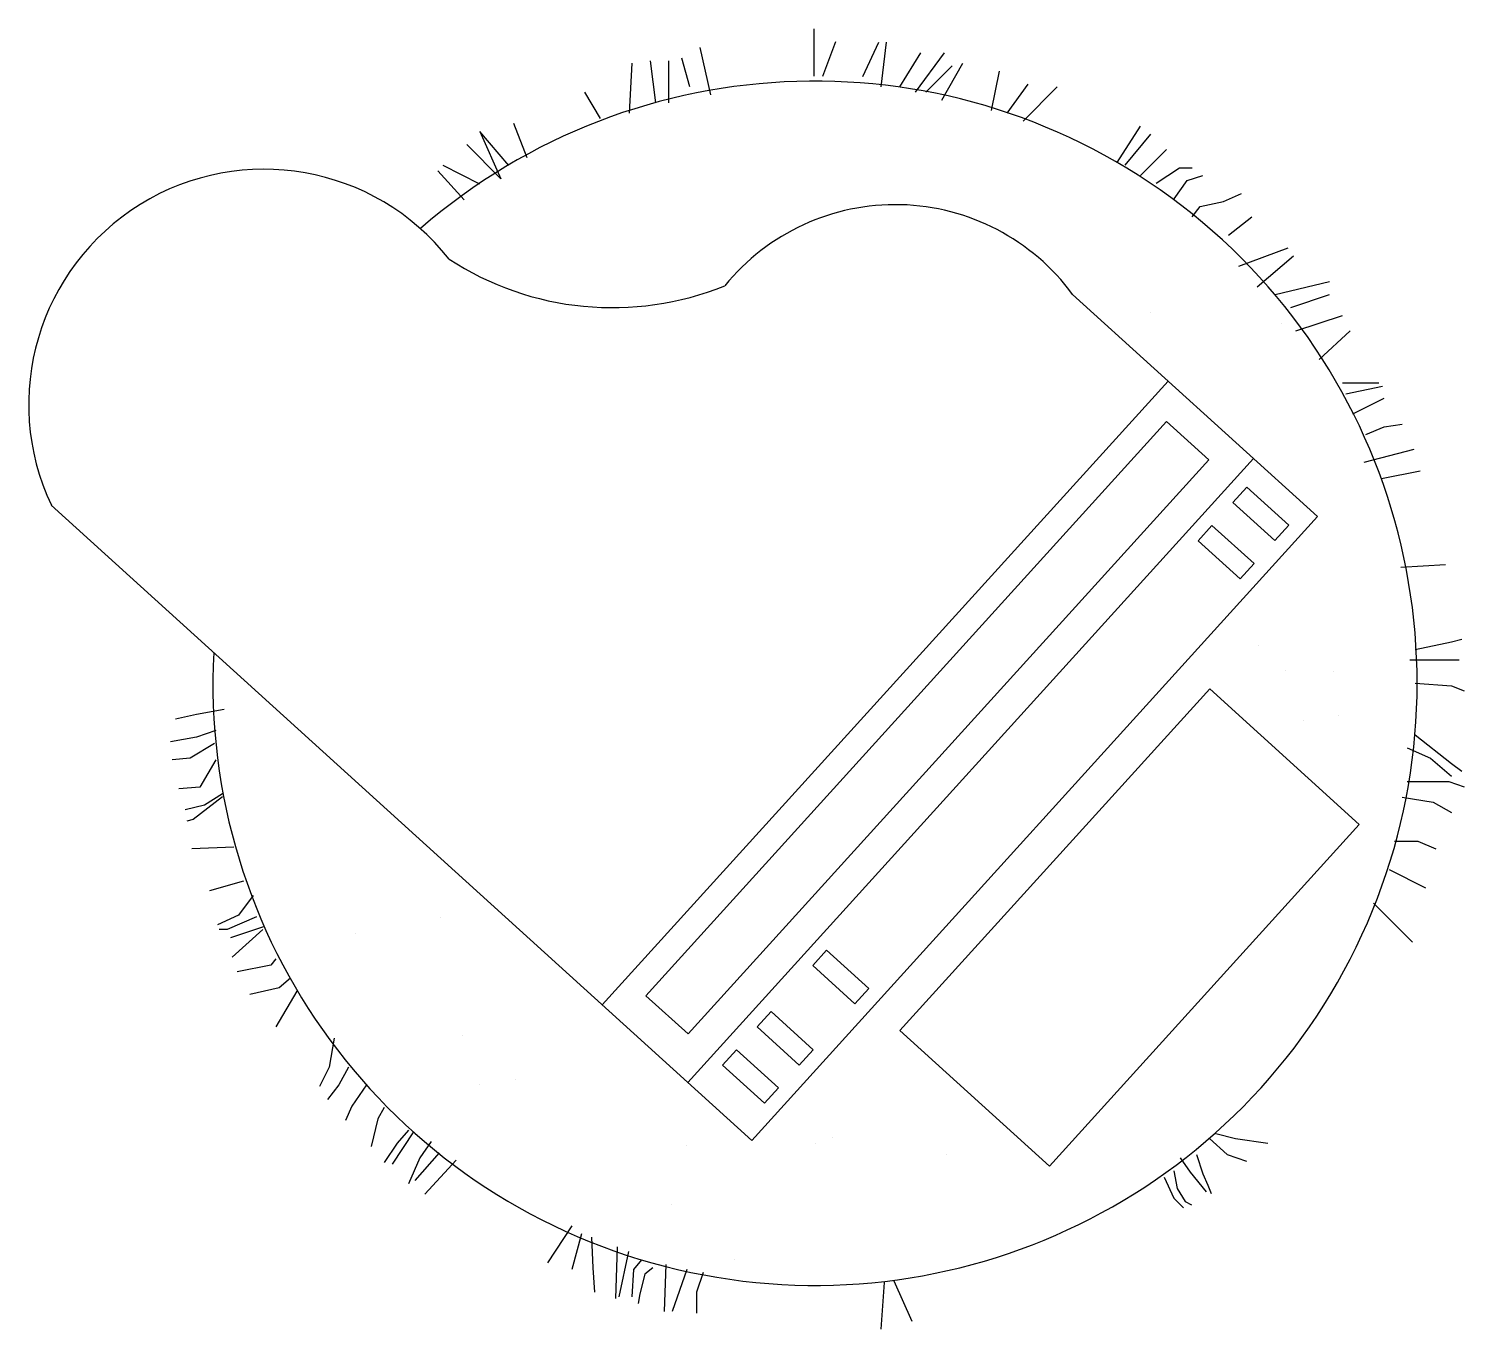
# Model space of a CAD drawing. Extents: x 1918 to 4408, y 500 to 2756.
import ezdxf

# ---------------------------------------------------------------- set-up
doc = ezdxf.new("R2010")
doc.units = 0
doc.header["$MEASUREMENT"] = 0
doc.layers.add('2D', color=7, linetype='CONTINUOUS')

msp = doc.modelspace()

# ---------------------------------------------------------------- linework, layer by layer
at = {"layer": '2D', "color": 2}
for p, q in [((3280.5, 2673.4), (3280.5, 2755.7)), ((3101.2, 2641.2), (3083, 2723.1)), ((3295.5, 2673.4), (3317.9, 2733.3)), ((3365.1, 2673), (3392.4, 2732.2)), ((3396.9, 2654.8), (3406, 2732.2)), ((3428.8, 2654.8), (3465.2, 2714)), ((3456.1, 2645.7), (3506.2, 2714)), ((2960.1, 2609.3), (2964.6, 2695.8)), ((3005.6, 2627.5), (2996.5, 2700.3)), ((3028.3, 2627.5), (3028.3, 2700.3)), ((3064.7, 2654.8), (3051.1, 2704.9)), ((3474.3, 2645.7), (3519.8, 2691.2)), ((3501.6, 2632.1), (3538, 2695.8)), ((3588.1, 2613.9), (3601.7, 2682.1)), ((2910, 2600.2), (2882.7, 2645.7)), ((3615.4, 2609.3), (3651.8, 2659.4)), ((3642.7, 2595.7), (3701.8, 2654.8)), ((2782.6, 2531.9), (2759.9, 2591.1)), ((2750.8, 2518.3), (2700.7, 2577.5)), ((2700.7, 2577.5), (2737.1, 2495.5)), ((3806, 2523.7), (3846.4, 2586.6)), ((3819.5, 2519.2), (3864.4, 2573.1)), ((2737.1, 2495.5), (2678, 2554.7)), ((3846.4, 2501.2), (3891.3, 2546.2)), ((2700.7, 2486.4), (2637, 2518.3)), ((3873.4, 2487.8), (3913.8, 2514.7)), ((3913.8, 2514.7), (3936.2, 2514.7)), ((2673.4, 2459.1), (2627.9, 2509.2)), ((3904.8, 2460.8), (3927.3, 2492.3)), ((3927.3, 2492.3), (3954.2, 2501.2)), ((3990.1, 2456.3), (4021.6, 2469.8)), ((3936.2, 2429.4), (3949.7, 2447.3)), ((3949.7, 2447.3), (3990.1, 2456.3)), ((3999.1, 2397.9), (4039.5, 2429.4)), ((4017.1, 2344), (4102.4, 2375.5)), ((4048.5, 2308.1), (4111.4, 2362)), ((4080, 2294.6), (4174.3, 2317.1)), ((4106.9, 2272.2), (4174.3, 2294.6)), ((3864.5, 2263.2), (3864.5, 2263.2)), ((4091.1, 2245.3), (4091.1, 2245.3)), ((4115.9, 2231.8), (4196.7, 2258.7)), ((4156.3, 2182.4), (4210.2, 2231.8)), ((4196.7, 2141.9), (4259.6, 2141.9)), ((4202.4, 2122.4), (4266.1, 2136)), ((4214.7, 2088), (4268.6, 2115)), ((2988.7, 1078.9), (3891.7, 2074.5)), ((3891.7, 2074.5), (3964.7, 2008.3)), ((4268.6, 2065.6), (4300, 2070.1)), ((4237.2, 2052.1), (4268.6, 2065.6)), ((4234.2, 2004.1), (4320.7, 2026.8)), ((3061.1, 928.6), (4042.4, 2010.5)), ((3964.7, 2008.3), (3061.7, 1012.7)), ((4264.1, 1975.8), (4331.5, 1989.2)), ((4006.4, 1934.2), (4030.5, 1960.8)), ((4030.5, 1960.8), (4103.5, 1894.6)), ((4079.4, 1868), (4006.4, 1934.2)), ((3946.2, 1867.9), (3970.3, 1894.4)), ((3970.3, 1894.4), (4043.3, 1828.2)), ((4103.5, 1894.6), (4079.4, 1868)), ((4019.2, 1801.6), (3946.2, 1867.9)), ((4043.3, 1828.2), (4019.2, 1801.6)), ((4297.9, 1822.1), (4375.3, 1826.6)), ((4385.4, 1692.8), (4403.3, 1697.3)), ((4051.7, 1685.4), (4051.7, 1685.4)), ((4322.5, 1679.3), (4385.4, 1692.8)), ((4313.5, 1661.4), (4398.8, 1661.4)), ((4098.4, 1642.6), (4098.4, 1642.6)), ((4180.2, 1641.7), (4180.2, 1641.7)), ((4322.5, 1621), (4385.4, 1616.5)), ((4385.4, 1616.5), (4407.8, 1607.5)), ((2257.1, 1575), (2209.4, 1566.6)), ((2209.4, 1566.6), (2173, 1558.2)), ((4128.5, 1556.7), (4128.5, 1556.7)), ((4190.5, 1564.8), (4190.5, 1564.8)), ((2209.4, 1527.3), (2164.5, 1518.9)), ((2243.1, 1538.6), (2209.4, 1527.3)), ((4322.5, 1531.1), (4385.4, 1481.7)), ((2240.3, 1516.1), (2198.2, 1490.9)), ((4309, 1508.7), (4349.4, 1490.7)), ((2198.2, 1490.9), (2167.3, 1488.1)), ((2243.1, 1488.1), (2215, 1440.4)), ((4349.4, 1490.7), (4385.4, 1459.3)), ((4385.4, 1481.7), (4403.3, 1468.3)), ((4309, 1450.3), (4380.9, 1450.3)), ((4380.9, 1450.3), (4407.8, 1441.3)), ((2215, 1440.4), (2178.6, 1437.6)), ((2254.3, 1423.5), (2203.8, 1384.2)), ((2254.3, 1429.1), (2223.5, 1409.5)), ((4300, 1423.3), (4353.9, 1414.4)), ((2223.5, 1409.5), (2189.8, 1401.1)), ((4353.9, 1414.4), (4385.4, 1396.4)), ((2203.8, 1384.2), (2192.6, 1381.4)), ((4286.6, 1347), (4327, 1347)), ((4327, 1347), (4358.4, 1333.5)), ((2274, 1336.5), (2201, 1333.7)), ((4277.6, 1297.6), (4340.5, 1266.1)), ((2290.8, 1277.6), (2231.9, 1260.8)), ((2307.6, 1252.4), (2282.4, 1218.7)), ((4250.6, 1239.2), (4318, 1171.8)), ((2282.4, 1218.7), (2245.9, 1201.9)), ((2313.2, 1215.9), (2262.7, 1193.4)), ((2327.3, 1199.1), (2268.4, 1179.4)), ((2632.8, 1214.9), (2632.8, 1214.9)), ((2262.7, 1193.4), (2248.7, 1193.4)), ((2324.5, 1193.4), (2271.2, 1145.7)), ((2485.7, 1186.6), (2485.7, 1186.6)), ((3278, 1131.1), (3302.1, 1157.7)), ((3302.1, 1157.7), (3375.1, 1091.4)), ((2338.5, 1131.7), (2279.6, 1120.5)), ((2346.9, 1142.9), (2338.5, 1131.7)), ((3351, 1064.9), (3278, 1131.1)), ((2372.2, 1109.3), (2352.5, 1092.4)), ((2352.5, 1092.4), (2302, 1081.2)), ((2383.4, 1086.8), (2346.9, 1025.1)), ((3061.7, 1012.7), (2988.7, 1078.9)), ((3375.1, 1091.4), (3351, 1064.9)), ((3181.7, 1024.9), (3205.7, 1051.5)), ((3205.7, 1051.5), (3278.8, 985.2)), ((3254.7, 958.7), (3181.7, 1024.9)), ((2447.9, 1005.5), (2439.5, 954.9)), ((2670, 1010.6), (2670, 1010.6)), ((3121.5, 958.5), (3145.5, 985.1)), ((3145.5, 985.1), (3218.6, 918.9)), ((3278.8, 985.2), (3254.7, 958.7)), ((2439.5, 954.9), (2422.7, 921.3)), ((2473.2, 954.9), (2456.3, 924.1)), ((3194.5, 892.3), (3121.5, 958.5)), ((2456.3, 924.1), (2436.7, 898.8)), ((2504, 924.1), (2478.8, 887.6)), ((2700.1, 924.7), (2700.1, 924.7)), ((2762.1, 932.8), (2762.1, 932.8)), ((3218.6, 918.9), (3194.5, 892.3)), ((2478.8, 887.6), (2467.6, 862.4)), ((2534.9, 884.8), (2523.7, 865.2)), ((2523.7, 865.2), (2512.5, 817.5)), ((2557.4, 823.1), (2534.9, 789.4)), ((2585.4, 842.7), (2548.9, 786.6)), ((2577, 845.5), (2557.4, 823.1)), ((2616.3, 825.9), (2596.6, 797.8)), ((3283, 822.1), (3283, 822.1)), ((3311.8, 833.1), (3311.8, 833.1)), ((3965.9, 831.5), (3996.8, 803.4)), ((3977.1, 839.9), (4010.8, 831.5)), ((4010.8, 831.5), (4066.9, 823.1)), ((2596.6, 797.8), (2577, 752.9)), ((2630.3, 806.2), (2588.2, 758.5)), ((3059.6, 818.5), (3059.6, 818.5)), ((3509.6, 804.2), (3509.6, 804.2)), ((3915.4, 797.8), (3932.2, 772.6)), ((3943.5, 803.4), (3954.7, 769.8)), ((3996.8, 803.4), (4030.4, 792.2)), ((2659.7, 793.6), (2605.1, 734.5)), ((3904.2, 775.4), (3909.8, 744.5)), ((3932.2, 772.6), (3960.3, 738.9)), ((3887.3, 764.1), (3904.2, 727.7)), ((3954.7, 769.8), (3963.1, 750.1)), ((3963.1, 750.1), (3968.7, 736.1)), ((3904.2, 727.7), (3921, 710.8)), ((3909.8, 744.5), (3923.8, 722.1)), ((3923.8, 722.1), (3935, 716.4)), ((3032.9, 717.6), (3032.9, 717.6)), ((2860.4, 680), (2818.3, 615.4)), ((2877.2, 665.9), (2860.4, 604.2)), ((2894.1, 660.3), (2896.9, 607)), ((2939, 643.5), (2936.2, 553.7)), ((2958.6, 635.1), (2941.8, 556.5)), ((2896.9, 607), (2899.7, 564.9)), ((2967, 604.2), (2964.2, 556.5)), ((2981, 621), (2967, 604.2)), ((3000.7, 607), (2986.7, 595.8)), ((3023.1, 612.6), (3020.3, 531.3)), ((3059.6, 604.2), (3034.4, 531.3)), ((3087.7, 598.6), (3076.4, 564.9)), ((3143, 621.6), (3143, 621.6)), ((2986.7, 595.8), (2978.2, 562.1)), ((3401.9, 581.8), (3396.3, 500.4)), ((3418.8, 584.6), (3449.6, 514.4)), ((2978.2, 562.1), (2975.4, 545.3)), ((3076.4, 564.9), (3076.4, 528.5))]:
    msp.add_line(p, q, dxfattribs=at)
at = {"layer": '2D', "color": 4}
for p, q in [((3728.7, 2295), (4153.5, 1909.7)), ((2913, 1062.9), (3894.3, 2144.8)), ((3172.3, 827.8), (1957.6, 1929.5)), ((3172.3, 827.8), (4153.5, 1909.7)), ((3966.5, 1610.9), (3429, 1018.3)), ((4225.7, 1375.8), (3966.5, 1610.9)), ((3688.3, 783.2), (4225.7, 1375.8)), ((3429, 1018.3), (3688.3, 783.2))]:
    msp.add_line(p, q, dxfattribs=at)
at = {"layer": '2D', "color": 2}
msp.add_arc((3281.9, 1620.7), 1044.1, 177.0685, 130.9557, dxfattribs=at)
at = {"layer": '2D', "color": 4}
for centre, radius, start, end in [((2326.5, 2104), 408.1, 38.1955, 205.3253), ((3421.2, 2069.2), 381.4, 36.2832, 140.8739), ((2930.7, 2790.5), 518.5, 236.8564, 292.0412)]:
    msp.add_arc(centre, radius, start, end, dxfattribs=at)

doc.saveas('drawing.dxf')
